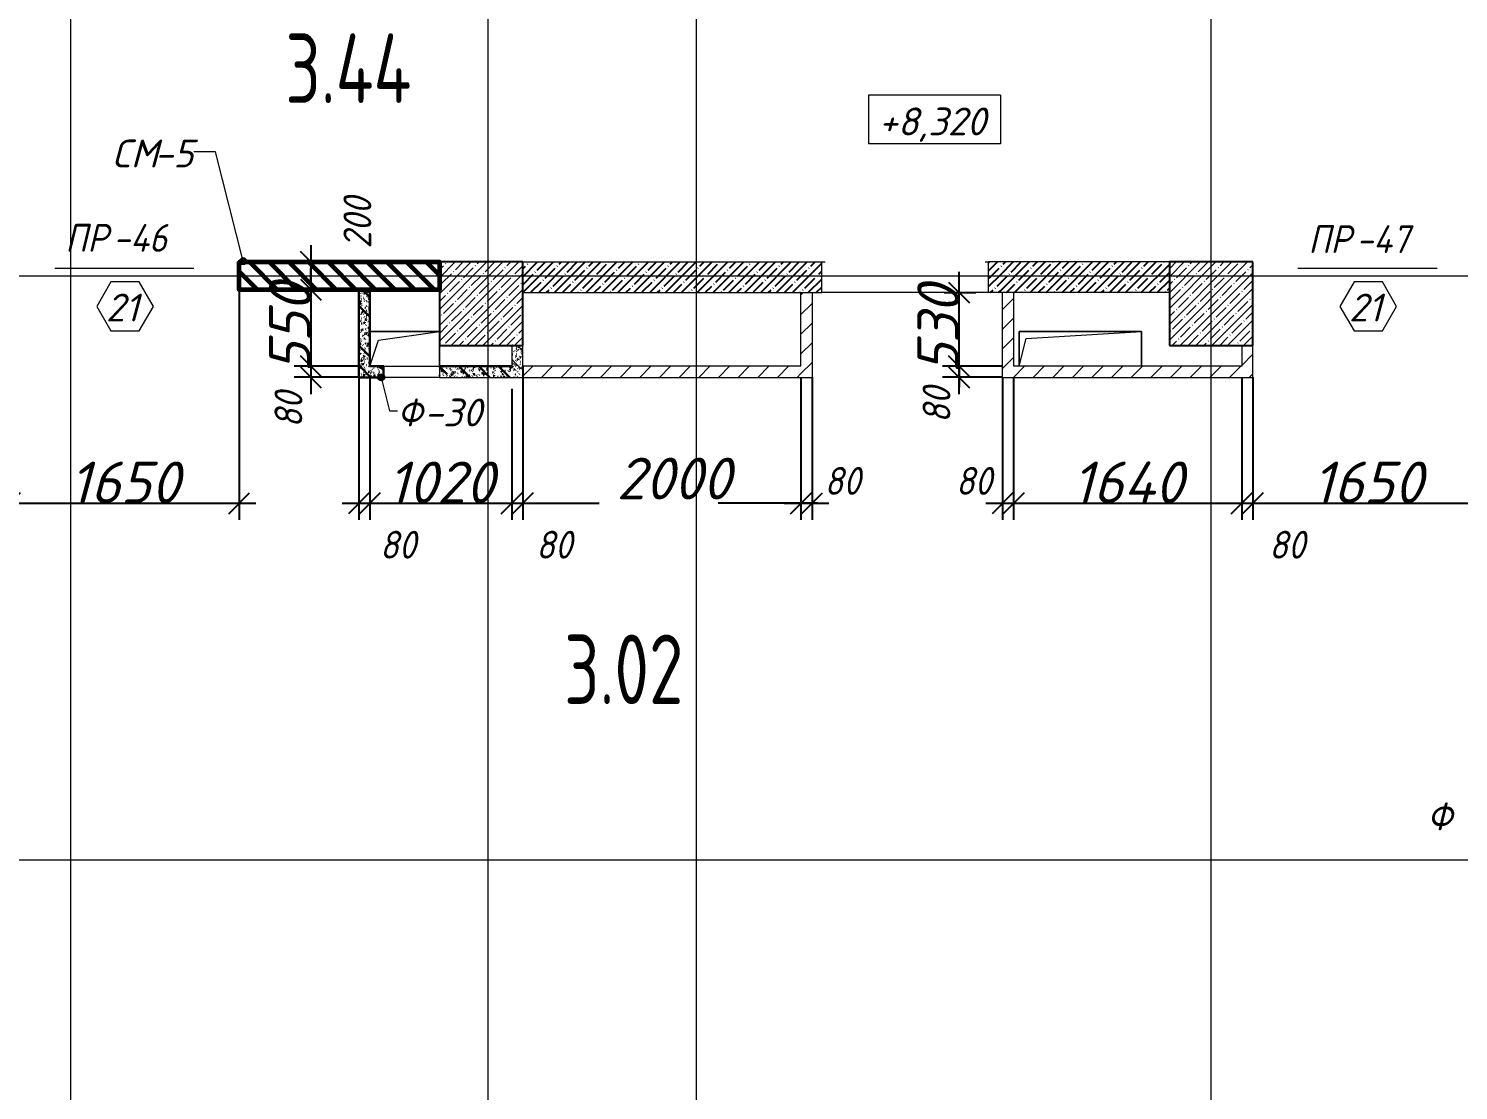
# Model space of a CAD drawing. Header units: millimetres. Extents: x 12986 to 523328, y -9759 to 30092.
# Drawn here: x 409136 to 419420, y -1928 to 5710 of the extents above; entities that cross this region are included whole.
import ezdxf

# ---------------------------------------------------------------- set-up
doc = ezdxf.new("R2010")
doc.units = ezdxf.units.MM
for name, color, linetype, lineweight in [('0) ПГП', 1, 'Continuous', 30), ('4) ПГП красный расчет', 12, 'Continuous', 30), ('5) Блок ячеистый', 160, 'Continuous', 60), ('A-ANNO-DIMS', 7, 'Continuous', 9), ('A-AREA-IDEN', 7, 'Continuous', 9), ('A-DOOR-IDEN', 7, 'Continuous', 9), ('A-FLOR', 7, 'Continuous', 9), ('A-GENM', 7, 'Continuous', 9), ('A-GENM-1', 7, 'Continuous', 25), ('A-GENM-IDEN', 7, 'Continuous', 9), ('A-WALL-FNSH-2', 7, 'Continuous', 5), ('A-WALL-FNSH-4', 250, 'Continuous', 13), ('A-WALL-PATT-3', 250, 'Continuous', 5), ('A-WALL-PATT-4', 250, 'Continuous', 5), ('G-ANNO-DIMS', 7, 'Continuous', 9), ('I-WALL', 7, 'Continuous', 5), ('S-COLS', 7, 'Continuous', 9), ('S-COLS-1', 7, 'Continuous', 5), ('S-COLS-2', 7, 'Continuous', 25), ('Оси-1', 7, 'Continuous', 20)]:
    doc.layers.add(name, color=color, linetype=linetype, lineweight=lineweight)
for name, color, linetype, lineweight, true_color in [('A-WALL-3', 7, 'Continuous', 5, 0x000000), ('A-WALL-4', 7, 'Continuous', 25, 0x000000), ('A-WALL-FNSH-3', 7, 'Continuous', 13, 0x008000)]:
    doc.layers.add(name, color=color, linetype=linetype, lineweight=lineweight, true_color=true_color)
doc.styles.add('ISOCPEUR_I_2', font='isocpeui.ttf', dxfattribs={"height": 300})
doc.styles.add('ISOCPEUR_I_3', font='isocpeui.ttf', dxfattribs={"width": 0.9, "height": 200})
doc.styles.add('ISOCPEUR_I_4', font='isocpeui.ttf', dxfattribs={"width": 0.9, "height": 300})
doc.styles.add('СПДС', font='ГОСТ тип А.ttf', dxfattribs={"width": 0.9})
doc.dimstyles.new('ISO-2_0_0_9К_СРЕДНИЙ', dxfattribs={"dimscale": 304.8, "dimtxt": 199.196235, "dimasz": 0.492126, "dimexe": 0.393701, "dimexo": 0, "dimgap": 0, "dimtad": 1, "dimdec": 0, "dimzin": 0, "dimdsep": 46, "dimtxsty": 'ISOCPEUR_I_2', "dimblk1": 'OBLIQUE', "dimblk2": 'OBLIQUE', "dimsah": 1, "dimcen": 0.09, "dimdle": 0.393701, "dimazin": 0, "dimtfac": 1, "dimtdec": 4, "dimtix": 1, "dimtmove": 2, "dimatfit": 3, "dimfxl": 1, "dimtvp": 1, "dimtolj": 1, "dimtzin": 0, "dimarcsym": 2})
doc.dimstyles.new('ISO-2_0_0_9К_СРЕДНИЙ_1', dxfattribs={"dimscale": 304.8, "dimtxt": 199.196235, "dimasz": 0.492126, "dimexe": 0.393701, "dimexo": 0, "dimgap": 0, "dimtad": 1, "dimdec": 0, "dimzin": 0, "dimdsep": 46, "dimtxsty": 'ISOCPEUR_I_3', "dimblk1": 'OBLIQUE', "dimblk2": 'OBLIQUE', "dimsah": 1, "dimcen": 0.09, "dimdle": 0.393701, "dimazin": 0, "dimtfac": 1, "dimtdec": 4, "dimtix": 1, "dimtmove": 2, "dimatfit": 3, "dimfxl": 1, "dimtvp": 1, "dimtolj": 1, "dimtzin": 0, "dimarcsym": 2})
doc.dimstyles.new('ISO-2_0_0_9К_СРЕДНИЙ_2', dxfattribs={"dimscale": 304.8, "dimtxt": 199.196235, "dimasz": 0.492126, "dimexe": 0.393701, "dimexo": 0, "dimgap": 0, "dimtad": 1, "dimdec": 0, "dimzin": 0, "dimdsep": 46, "dimtxsty": 'ISOCPEUR_I_2', "dimblk1": 'OBLIQUE', "dimblk2": 'OBLIQUE', "dimsah": 1, "dimcen": 0.09, "dimdle": 0.393701, "dimazin": 0, "dimtfac": 1, "dimtdec": 4, "dimtix": 1, "dimtmove": 0, "dimatfit": 3, "dimfxl": 1, "dimtvp": 1, "dimtolj": 1, "dimtzin": 0, "dimarcsym": 2})
pattern_1 = [(45, (395430.81, -3869.25), (-70.71068, 70.71068), [])]
pattern_2 = [(50, (395430.81, -3869.254), (72.87376, -6.37607), [7.62, -83.82]), (355, (395430.81, -3869.25), (-14.097, 76.42244), [6.096, -67.056]), (100.451, (395436.88, -3869.785), (58.77696, 70.04687), [6.476, -71.236]), (46.184, (395430.81, -3848.93), (108.4314, -16.81745), [11.43, -125.73]), (96.636, (395439.84, -3850.33), (94.961, 98.9709), [9.714, -106.854]), (351.184, (395430.81, -3848.93), (94.9623, 98.9702), [9.144, -100.584]), (21, (395440.97, -3854.014), (60.64565, -40.90654), [7.62, -83.82]), (326, (395440.97, -3854.01), (24.72083, 73.67493), [6.096, -67.056]), (71.451, (395446.02, -3857.42), (85.3669, 32.76874), [6.476, -71.236]), (37.5, (395430.809, -3869.254), (1.235525, 33.822432), [3.353, -62.89, 3.353, -64.719, -67.31]), (37.5, (395430.809, -3869.254), (1.235525, 33.822432), [-134.315, 3.353, -63.957]), (7.5, (395430.81, -3869.254), (26.728146, 40.07255), [3.353, -35.458, 3.353, -61.366, -25.654]), (7.5, (395430.81, -3869.254), (26.728146, 40.07255), [-103.53, 3.353, -22.301]), (327.5, (395408.152, -3869.254), (54.236318, -2.292117), [3.353, -22.047, 3.353, -75.895, -105.156]), (327.5, (395408.152, -3869.254), (54.236318, -2.292117), [-104.648, 3.353, -101.803]), (317.5, (395397.99, -3869.254), (59.25158, 10.17014), [3.353, -29.667, 3.353, -49.276, -74.676]), (317.5, (395397.99, -3869.254), (59.25158, 10.17014), [-85.649, 3.353, -71.323])]
pattern_3 = [(135, (395430.8, -3869.25), (-142.5612, -142.5612), []), (135, (395573.37, -3869.25), (-142.5612, -142.5612), [252.016, -50.403, 3.353, -47.05])]
pattern_4 = [(45, (395430.81, -3869.25), (-57.02463, 57.02463), []), (45, (395487.83, -3869.25), (-57.02463, 57.02463), [100.806, -20.161, 3.353, -16.808])]

# ---------------------------------------------------------------- blocks, each defined once
blk = doc.blocks.new('AR_Отверстие прямоугольное _в плите_ - AR_Отверстие прямоугольное _в плите_-V41-АР1_1_Кладочный план 3 этажа')
at = {"layer": 'A-GENM'}
for p, q in [((250, 125), (-250, 125)), ((-187, 63), (250, 125)), ((-250, -125), (-187, 63)), ((250, -125), (250, 25))]:
    blk.add_line(p, q, dxfattribs=at)
blk = doc.blocks.new('AR_Отверстие прямоугольное _в плите_ - AR_Отверстие прямоугольное _в плите_-24548550-АР1_1_Кладочный план 3 этажа')
at = {"layer": 'A-GENM'}
for p, q in [((440, 125), (-440, 125)), ((-440, 125), (-440, -125)), ((-390, 75), (440, 125)), ((440, -125), (440, 125)), ((-440, -125), (-390, 75))]:
    blk.add_line(p, q, dxfattribs=at)
blk = doc.blocks.new('Колонна_Несущая_Прямоугольное сечение - 600х600-V62-АР1_1_Кладочный план 3 этажа')
at = {"layer": 'S-COLS-1'}
h = blk.add_hatch(dxfattribs=at)
h.set_pattern_fill('FP_46', color=256, style=0, pattern_type=2)
h.set_pattern_definition([(45, (-22210, -7600), (-57.02463, 57.02463), []), (45, (-22152.975, -7600), (-57.02463, 57.02463), [100.806, -20.161, 3.353, -16.808])])
h.paths.add_polyline_path([(-300, -300), (300, -300), (300, 300), (-300, 300)], flags=0)
at = {"layer": 'S-COLS-2'}
for p, q in [((300, 300), (-300, 300)), ((-300, 300), (-300, -300)), ((300, -300), (300, 300)), ((-300, -300), (300, -300))]:
    blk.add_line(p, q, dxfattribs=at)
blk = doc.blocks.new('Колонна_Несущая_Прямоугольное сечение - 600х600-V70-АР1_1_Кладочный план 3 этажа')
at = {"layer": 'S-COLS-1'}
h = blk.add_hatch(dxfattribs=at)
h.set_pattern_fill('FP_54', color=256, style=0, pattern_type=2)
h.set_pattern_definition([(45, (-16960, -7600), (-57.02463, 57.02463), []), (45, (-16902.975, -7600), (-57.02463, 57.02463), [100.806, -20.161, 3.353, -16.808])])
h.paths.add_polyline_path([(-300, -300), (300, -300), (300, 300), (-300, 300)], flags=0)
at = {"layer": 'S-COLS-2'}
for p, q in [((300, 300), (-300, 300)), ((-300, 300), (-300, -300)), ((300, -300), (300, 300)), ((-300, -300), (300, -300))]:
    blk.add_line(p, q, dxfattribs=at)
blk = doc.blocks.new('Фахверк_СКБ_Уголок_Тип 2 - СМ-5_200х2480h-30007438-АР1_1_Кладочный план 3 этажа')
at = {"layer": 'A-GENM-1'}
for p, q in [((125, 156), (125, 81)), ((200, 156), (125, 156)), ((131, 81), (131, 150)), ((131, 150), (200, 150)), ((200, 150), (200, 156)), ((125, 81), (131, 81)), ((131, 19), (125, 19)), ((125, 19), (125, -56)), ((131, -50), (131, 19)), ((125, -56), (200, -56)), ((200, -50), (131, -50)), ((200, -56), (200, -50))]:
    blk.add_line(p, q, dxfattribs=at)
blk = doc.blocks.new('Стойка_Влож_Полоса боковая - Полоса-27101091-АР1_1_Кладочный план 3 этажа')
at = {"layer": 'A-GENM'}
for p, q in [((-5, 85), (0, 85)), ((-5, -85), (-5, 85)), ((0, 31), (0, -31)), ((0, -85), (-5, -85))]:
    blk.add_line(p, q, dxfattribs=at)
blk = doc.blocks.new('Фахверк_СКБ_Швеллер - Ф-30_80х3950 h _3 эт__-31789027-АР1_1_Кладочный план 3 этажа')
at = {"layer": 'A-GENM-1'}
for p, q in [((165, 40), (125, 40)), ((125, 40), (125, -40)), ((129.5, 32.6), (165, 32.6)), ((129.5, -32.6), (129.5, 32.6)), ((165, 32.6), (165, 40)), ((125, -40), (165, -40)), ((165, -32.6), (129.5, -32.6)), ((165, -40), (165, -32.6))]:
    blk.add_line(p, q, dxfattribs=at)
blk = doc.blocks.new('Высотные отметки - 9_5х3_5_h_-17668430-АР1_1_Кладочный план 3 этажа')
at = {"layer": 'G-ANNO-DIMS'}
for p, q in [((-4.75, 3.5), (-4.75, 0)), ((4.75, 3.5), (-4.75, 3.5)), ((4.75, 3.5), (4.75, 0)), ((4.75, 0), (-4.75, 0))]:
    blk.add_line(p, q, dxfattribs=at)
blk = doc.blocks.new('AAR_СКБ_Марка_Двери_Перемычка и проем - Марка перемычки и проема-25306769-АР1_1_Кладочный план 3 этажа')
at = {"layer": 'A-DOOR-IDEN'}
for p, q in [((-5, 0), (5, 0)), ((-0.97, -0.98), (-1.99, -2.75)), ((1.07, -0.98), (-0.97, -0.98)), ((2.09, -2.75), (1.07, -0.98)), ((-1.99, -2.75), (-0.97, -4.51)), ((1.07, -4.51), (2.09, -2.75)), ((-0.97, -4.51), (1.07, -4.51))]:
    blk.add_line(p, q, dxfattribs=at)
blk = doc.blocks.new('_Oblique')
at = {"color": 0, "linetype": 'ByBlock', "lineweight": -2}
blk.add_line((-0.5, -0.5), (0.5, 0.5), dxfattribs=at)
blk = doc.blocks.new('*D3517')
at = {"layer": 'A-ANNO-DIMS', "color": 0, "lineweight": -2, "transparency": 16777216}
for p, q in [((411511, 3198), (411511, 2175)), ((411591, 3198), (411591, 2175)), ((411391, 2295), (411711, 2295))]:
    blk.add_line(p, q, dxfattribs=at)
at = {"layer": 'Defpoints', "color": 0, "transparency": 16777216}
for p in [(411511, 3198), (411591, 3198), (411591, 2295)]:
    blk.add_point(p, dxfattribs=at)
at = {"layer": 'A-ANNO-DIMS', "color": 0, "lineweight": -2, "transparency": 16777216, "xscale": 150, "yscale": 150, "zscale": 150, "rotation": 180}
blk.add_blockref('_Oblique', (411511, 2295), dxfattribs=at)
at = {"layer": 'A-ANNO-DIMS', "color": 0, "lineweight": -2, "transparency": 16777216, "xscale": 150, "yscale": 150, "zscale": 150}
blk.add_blockref('_Oblique', (411591, 2295), dxfattribs=at)
at = {"layer": 'A-ANNO-DIMS', "color": 0, "transparency": 16777216, "insert": (411663, 2097), "char_height": 200, "width": 303.39, "attachment_point": 1, "line_spacing_factor": 1.149209, "style": 'ISOCPEUR_I_3'}
blk.add_mtext('\\A1;80', dxfattribs=at)
blk = doc.blocks.new('*D3518')
at = {"layer": 'A-ANNO-DIMS', "color": 0, "lineweight": -2, "transparency": 16777216}
for p, q in [((411591, 3198), (411591, 2175)), ((412611, 3118), (412611, 2175)), ((411471, 2295), (412731, 2295))]:
    blk.add_line(p, q, dxfattribs=at)
at = {"layer": 'Defpoints', "color": 0, "transparency": 16777216}
for p in [(411591, 3198), (412611, 3118), (412611, 2295)]:
    blk.add_point(p, dxfattribs=at)
at = {"layer": 'A-ANNO-DIMS', "color": 0, "lineweight": -2, "transparency": 16777216, "xscale": 150, "yscale": 150, "zscale": 150, "rotation": 180}
blk.add_blockref('_Oblique', (411591, 2295), dxfattribs=at)
at = {"layer": 'A-ANNO-DIMS', "color": 0, "lineweight": -2, "transparency": 16777216, "xscale": 150, "yscale": 150, "zscale": 150}
blk.add_blockref('_Oblique', (412611, 2295), dxfattribs=at)
at = {"layer": 'A-ANNO-DIMS', "color": 0, "transparency": 16777216, "insert": (412101, 2445), "char_height": 300, "width": 560.81, "attachment_point": 5, "style": 'ISOCPEUR_I_2'}
blk.add_mtext('\\A1;1020', dxfattribs=at)
blk = doc.blocks.new('*D3519')
at = {"layer": 'A-ANNO-DIMS', "color": 0, "lineweight": -2, "transparency": 16777216}
for p, q in [((412691, 3198), (412691, 2175)), ((412611, 3118), (412611, 2175)), ((412491, 2295), (412811, 2295))]:
    blk.add_line(p, q, dxfattribs=at)
at = {"layer": 'Defpoints', "color": 0, "transparency": 16777216}
for p in [(412691, 3198), (412611, 3118), (412691, 2295)]:
    blk.add_point(p, dxfattribs=at)
at = {"layer": 'A-ANNO-DIMS', "color": 0, "lineweight": -2, "transparency": 16777216, "xscale": 150, "yscale": 150, "zscale": 150, "rotation": 180}
blk.add_blockref('_Oblique', (412611, 2295), dxfattribs=at)
at = {"layer": 'A-ANNO-DIMS', "color": 0, "lineweight": -2, "transparency": 16777216, "xscale": 150, "yscale": 150, "zscale": 150}
blk.add_blockref('_Oblique', (412691, 2295), dxfattribs=at)
at = {"layer": 'A-ANNO-DIMS', "color": 0, "transparency": 16777216, "insert": (412786, 2097), "char_height": 200, "width": 303.39, "attachment_point": 1, "line_spacing_factor": 1.149209, "style": 'ISOCPEUR_I_3'}
blk.add_mtext('\\A1;80', dxfattribs=at)
blk = doc.blocks.new('*D3520')
at = {"layer": 'A-ANNO-DIMS', "color": 0, "lineweight": -2, "transparency": 16777216}
for p, q in [((412691, 3198), (412691, 2175)), ((414691, 3200), (414691, 2175)), ((412571, 2295), (413241, 2295)), ((414811, 2295), (414096, 2295))]:
    blk.add_line(p, q, dxfattribs=at)
at = {"layer": 'Defpoints', "color": 0, "transparency": 16777216}
for p in [(412691, 3198), (414691, 3200), (414691, 2295)]:
    blk.add_point(p, dxfattribs=at)
at = {"layer": 'A-ANNO-DIMS', "color": 0, "lineweight": -2, "transparency": 16777216, "xscale": 150, "yscale": 150, "zscale": 150, "rotation": 180}
blk.add_blockref('_Oblique', (412691, 2295), dxfattribs=at)
at = {"layer": 'A-ANNO-DIMS', "color": 0, "lineweight": -2, "transparency": 16777216, "xscale": 150, "yscale": 150, "zscale": 150}
blk.add_blockref('_Oblique', (414691, 2295), dxfattribs=at)
at = {"layer": 'A-ANNO-DIMS', "color": 0, "transparency": 16777216, "insert": (413365, 2623), "char_height": 300, "width": 606.78, "attachment_point": 1, "line_spacing_factor": 1.149209, "style": 'ISOCPEUR_I_2'}
blk.add_mtext('\\A1;2000', dxfattribs=at)
blk = doc.blocks.new('*D3521')
at = {"layer": 'A-ANNO-DIMS', "color": 0, "lineweight": -2, "transparency": 16777216}
for p, q in [((414691, 3200), (414691, 2175)), ((414771, 3201), (414771, 2175)), ((414571, 2295), (414891, 2295))]:
    blk.add_line(p, q, dxfattribs=at)
at = {"layer": 'Defpoints', "color": 0, "transparency": 16777216}
for p in [(414691, 3200), (414771, 3201), (414771, 2295)]:
    blk.add_point(p, dxfattribs=at)
at = {"layer": 'A-ANNO-DIMS', "color": 0, "lineweight": -2, "transparency": 16777216, "xscale": 150, "yscale": 150, "zscale": 150, "rotation": 180}
blk.add_blockref('_Oblique', (414691, 2295), dxfattribs=at)
at = {"layer": 'A-ANNO-DIMS', "color": 0, "lineweight": -2, "transparency": 16777216, "xscale": 150, "yscale": 150, "zscale": 150}
blk.add_blockref('_Oblique', (414771, 2295), dxfattribs=at)
at = {"layer": 'A-ANNO-DIMS', "color": 0, "transparency": 16777216, "insert": (414860, 2556), "char_height": 200, "width": 303.39, "attachment_point": 1, "line_spacing_factor": 1.149209, "style": 'ISOCPEUR_I_3'}
blk.add_mtext('\\A1;80', dxfattribs=at)
blk = doc.blocks.new('*D3522')
at = {"layer": 'A-ANNO-DIMS', "color": 0, "lineweight": -2, "transparency": 16777216}
for p, q in [((411166, 4151), (411166, 3711)), ((411272, 4031), (411046, 4031)), ((411272, 3831), (411046, 3831))]:
    blk.add_line(p, q, dxfattribs=at)
at = {"layer": 'Defpoints', "color": 0, "transparency": 16777216}
for p in [(411272, 4031), (411166, 3831), (411272, 3831)]:
    blk.add_point(p, dxfattribs=at)
at = {"layer": 'A-ANNO-DIMS', "color": 0, "lineweight": -2, "transparency": 16777216, "xscale": 150, "yscale": 150, "zscale": 150}
for p, rotation in [((411166, 4031), 90), ((411166, 3831), 270)]:
    blk.add_blockref('_Oblique', p, dxfattribs=dict(at, rotation=rotation))
at = {"layer": 'A-ANNO-DIMS', "color": 0, "transparency": 16777216, "insert": (411401, 4127), "char_height": 200, "width": 455.09, "attachment_point": 1, "rotation": 90, "line_spacing_factor": 1.149209, "style": 'ISOCPEUR_I_3'}
blk.add_mtext('\\A1;200', dxfattribs=at)
blk = doc.blocks.new('*D3523')
at = {"layer": 'A-ANNO-DIMS', "color": 0, "lineweight": -2, "transparency": 16777216}
for p, q in [((411166, 3831), (411166, 3981)), ((411272, 3831), (411046, 3831)), ((411166, 3831), (411166, 3281)), ((411508, 3281), (411046, 3281)), ((411166, 3281), (411166, 3131))]:
    blk.add_line(p, q, dxfattribs=at)
at = {"layer": 'Defpoints', "color": 0, "transparency": 16777216}
for p in [(411272, 3831), (411166, 3281), (411508, 3281)]:
    blk.add_point(p, dxfattribs=at)
at = {"layer": 'A-ANNO-DIMS', "color": 0, "lineweight": -2, "transparency": 16777216, "xscale": 150, "yscale": 150, "zscale": 150}
for p, rotation in [((411166, 3831), 270), ((411166, 3281), 90)]:
    blk.add_blockref('_Oblique', p, dxfattribs=dict(at, rotation=rotation))
at = {"layer": 'A-ANNO-DIMS', "color": 0, "transparency": 16777216, "insert": (411016, 3556), "char_height": 300, "width": 455.09, "attachment_point": 5, "rotation": 90, "style": 'ISOCPEUR_I_2'}
blk.add_mtext('\\A1;550', dxfattribs=at)
blk = doc.blocks.new('*D3524')
at = {"layer": 'A-ANNO-DIMS', "color": 0, "lineweight": -2, "transparency": 16777216}
for p, q in [((411166, 3401), (411166, 3081)), ((411508, 3281), (411046, 3281)), ((411508, 3201), (411046, 3201))]:
    blk.add_line(p, q, dxfattribs=at)
at = {"layer": 'Defpoints', "color": 0, "transparency": 16777216}
for p in [(411166, 3201), (411508, 3281), (411508, 3201)]:
    blk.add_point(p, dxfattribs=at)
at = {"layer": 'A-ANNO-DIMS', "color": 0, "lineweight": -2, "transparency": 16777216, "xscale": 150, "yscale": 150, "zscale": 150}
for p, rotation in [((411166, 3281), 90), ((411166, 3201), 270)]:
    blk.add_blockref('_Oblique', p, dxfattribs=dict(at, rotation=rotation))
at = {"layer": 'A-ANNO-DIMS', "color": 0, "transparency": 16777216, "insert": (410905, 2838), "char_height": 200, "width": 303.39, "attachment_point": 1, "rotation": 90, "line_spacing_factor": 1.149209, "style": 'ISOCPEUR_I_3'}
blk.add_mtext('\\A1;80', dxfattribs=at)
blk = doc.blocks.new('*D3553')
at = {"layer": 'A-ANNO-DIMS', "color": 0, "lineweight": -2, "transparency": 16777216}
for p, q in [((416141, 3201), (416141, 2175)), ((416221, 3198), (416221, 2175)), ((416021, 2295), (416341, 2295))]:
    blk.add_line(p, q, dxfattribs=at)
at = {"layer": 'Defpoints', "color": 0, "transparency": 16777216}
for p in [(416141, 3201), (416221, 3198), (416221, 2295)]:
    blk.add_point(p, dxfattribs=at)
at = {"layer": 'A-ANNO-DIMS', "color": 0, "lineweight": -2, "transparency": 16777216, "xscale": 150, "yscale": 150, "zscale": 150, "rotation": 180}
blk.add_blockref('_Oblique', (416141, 2295), dxfattribs=at)
at = {"layer": 'A-ANNO-DIMS', "color": 0, "lineweight": -2, "transparency": 16777216, "xscale": 150, "yscale": 150, "zscale": 150}
blk.add_blockref('_Oblique', (416221, 2295), dxfattribs=at)
at = {"layer": 'A-ANNO-DIMS', "color": 0, "transparency": 16777216, "insert": (415805, 2556), "char_height": 200, "width": 303.39, "attachment_point": 1, "line_spacing_factor": 1.149209, "style": 'ISOCPEUR_I_3'}
blk.add_mtext('\\A1;80', dxfattribs=at)
blk = doc.blocks.new('*D3554')
at = {"layer": 'A-ANNO-DIMS', "color": 0, "lineweight": -2, "transparency": 16777216}
for p, q in [((416221, 3198), (416221, 2175)), ((417861, 3200), (417861, 2175)), ((416101, 2295), (417981, 2295))]:
    blk.add_line(p, q, dxfattribs=at)
at = {"layer": 'Defpoints', "color": 0, "transparency": 16777216}
for p in [(416221, 3198), (417861, 3200), (417861, 2295)]:
    blk.add_point(p, dxfattribs=at)
at = {"layer": 'A-ANNO-DIMS', "color": 0, "lineweight": -2, "transparency": 16777216, "xscale": 150, "yscale": 150, "zscale": 150, "rotation": 180}
blk.add_blockref('_Oblique', (416221, 2295), dxfattribs=at)
at = {"layer": 'A-ANNO-DIMS', "color": 0, "lineweight": -2, "transparency": 16777216, "xscale": 150, "yscale": 150, "zscale": 150}
blk.add_blockref('_Oblique', (417861, 2295), dxfattribs=at)
at = {"layer": 'A-ANNO-DIMS', "color": 0, "transparency": 16777216, "insert": (417041, 2445), "char_height": 300, "width": 579.2, "attachment_point": 5, "style": 'ISOCPEUR_I_2'}
blk.add_mtext('\\A1;1640', dxfattribs=at)
blk = doc.blocks.new('*D3555')
at = {"layer": 'A-ANNO-DIMS', "color": 0, "lineweight": -2, "transparency": 16777216}
for p, q in [((417861, 3200), (417861, 2175)), ((417941, 3201), (417941, 2175)), ((417741, 2295), (418061, 2295))]:
    blk.add_line(p, q, dxfattribs=at)
at = {"layer": 'Defpoints', "color": 0, "transparency": 16777216}
for p in [(417861, 3200), (417941, 3201), (417941, 2295)]:
    blk.add_point(p, dxfattribs=at)
at = {"layer": 'A-ANNO-DIMS', "color": 0, "lineweight": -2, "transparency": 16777216, "xscale": 150, "yscale": 150, "zscale": 150, "rotation": 180}
blk.add_blockref('_Oblique', (417861, 2295), dxfattribs=at)
at = {"layer": 'A-ANNO-DIMS', "color": 0, "lineweight": -2, "transparency": 16777216, "xscale": 150, "yscale": 150, "zscale": 150}
blk.add_blockref('_Oblique', (417941, 2295), dxfattribs=at)
at = {"layer": 'A-ANNO-DIMS', "color": 0, "transparency": 16777216, "insert": (418058, 2097), "char_height": 200, "width": 303.39, "attachment_point": 1, "line_spacing_factor": 1.149209, "style": 'ISOCPEUR_I_3'}
blk.add_mtext('\\A1;80', dxfattribs=at)
blk = doc.blocks.new('*D3556')
at = {"layer": 'A-ANNO-DIMS', "color": 0, "lineweight": -2, "transparency": 16777216}
for p, q in [((419591, 3831), (419591, 2175)), ((417941, 3201), (417941, 2175)), ((417821, 2295), (419711, 2295))]:
    blk.add_line(p, q, dxfattribs=at)
at = {"layer": 'Defpoints', "color": 0, "transparency": 16777216}
for p in [(419591, 3831), (417941, 3201), (419591, 2295)]:
    blk.add_point(p, dxfattribs=at)
at = {"layer": 'A-ANNO-DIMS', "color": 0, "lineweight": -2, "transparency": 16777216, "xscale": 150, "yscale": 150, "zscale": 150, "rotation": 180}
blk.add_blockref('_Oblique', (417941, 2295), dxfattribs=at)
at = {"layer": 'A-ANNO-DIMS', "color": 0, "lineweight": -2, "transparency": 16777216, "xscale": 150, "yscale": 150, "zscale": 150}
blk.add_blockref('_Oblique', (419591, 2295), dxfattribs=at)
at = {"layer": 'A-ANNO-DIMS', "color": 0, "transparency": 16777216, "insert": (418766, 2445), "char_height": 300, "width": 560.81, "attachment_point": 5, "style": 'ISOCPEUR_I_2'}
blk.add_mtext('\\A1;1650', dxfattribs=at)
blk = doc.blocks.new('*D3666')
at = {"layer": 'A-ANNO-DIMS', "color": 0, "lineweight": -2, "transparency": 16777216}
for p, q in [((415828, 3081), (415828, 3401)), ((416138, 3281), (415708, 3281)), ((416141, 3201), (415708, 3201))]:
    blk.add_line(p, q, dxfattribs=at)
at = {"layer": 'Defpoints', "color": 0, "transparency": 16777216}
for p in [(415828, 3281), (416138, 3281), (416141, 3201)]:
    blk.add_point(p, dxfattribs=at)
at = {"layer": 'A-ANNO-DIMS', "color": 0, "lineweight": -2, "transparency": 16777216, "xscale": 150, "yscale": 150, "zscale": 150}
for p, rotation in [((415828, 3281), 90), ((415828, 3201), 270)]:
    blk.add_blockref('_Oblique', p, dxfattribs=dict(at, rotation=rotation))
at = {"layer": 'A-ANNO-DIMS', "color": 0, "transparency": 16777216, "insert": (415566, 2872), "char_height": 200, "width": 303.39, "attachment_point": 1, "rotation": 90, "line_spacing_factor": 1.149209, "style": 'ISOCPEUR_I_3'}
blk.add_mtext('\\A1;80', dxfattribs=at)
blk = doc.blocks.new('*D3667')
at = {"layer": 'A-ANNO-DIMS', "color": 0, "lineweight": -2, "transparency": 16777216}
for p, q in [((415828, 3811), (415828, 3961)), ((415721, 3811), (415948, 3811)), ((415828, 3281), (415828, 3811)), ((416138, 3281), (415708, 3281)), ((415828, 3281), (415828, 3131))]:
    blk.add_line(p, q, dxfattribs=at)
at = {"layer": 'Defpoints', "color": 0, "transparency": 16777216}
for p in [(415721, 3811), (415828, 3811), (416138, 3281)]:
    blk.add_point(p, dxfattribs=at)
at = {"layer": 'A-ANNO-DIMS', "color": 0, "lineweight": -2, "transparency": 16777216, "xscale": 150, "yscale": 150, "zscale": 150}
for p, rotation in [((415828, 3811), 270), ((415828, 3281), 90)]:
    blk.add_blockref('_Oblique', p, dxfattribs=dict(at, rotation=rotation))
at = {"layer": 'A-ANNO-DIMS', "color": 0, "transparency": 16777216, "insert": (415678, 3546), "char_height": 300, "width": 455.09, "attachment_point": 5, "rotation": 90, "style": 'ISOCPEUR_I_2'}
blk.add_mtext('\\A1;530', dxfattribs=at)
blk = doc.blocks.new('*D3748')
at = {"layer": 'A-ANNO-DIMS', "color": 0, "lineweight": -2, "transparency": 16777216}
for p, q in [((409001, 3831), (409001, 2175)), ((410651, 3831), (410651, 2175)), ((408881, 2295), (410771, 2295))]:
    blk.add_line(p, q, dxfattribs=at)
at = {"layer": 'Defpoints', "color": 0, "transparency": 16777216}
for p in [(409001, 3831), (410651, 3831), (410651, 2295)]:
    blk.add_point(p, dxfattribs=at)
at = {"layer": 'A-ANNO-DIMS', "color": 0, "lineweight": -2, "transparency": 16777216, "xscale": 150, "yscale": 150, "zscale": 150, "rotation": 180}
blk.add_blockref('_Oblique', (409001, 2295), dxfattribs=at)
at = {"layer": 'A-ANNO-DIMS', "color": 0, "lineweight": -2, "transparency": 16777216, "xscale": 150, "yscale": 150, "zscale": 150}
blk.add_blockref('_Oblique', (410651, 2295), dxfattribs=at)
at = {"layer": 'A-ANNO-DIMS', "color": 0, "transparency": 16777216, "insert": (409826, 2445), "char_height": 300, "width": 560.81, "attachment_point": 5, "style": 'ISOCPEUR_I_2'}
blk.add_mtext('\\A1;1650', dxfattribs=at)

msp = doc.modelspace()

# ---------------------------------------------------------------- hatches: boundary and pattern name
h = msp.add_hatch()
h.set_pattern_fill('FP_4', color=256, style=0, pattern_type=2)
h.set_pattern_definition(pattern_4)
h.paths.add_polyline_path([(417340.80853, 3810.74642), (417340.80853, 4030.74642), (416125.80853, 4030.74642), (416125.80853, 3810.74642)], flags=0)
h.paths.add_polyline_path([(413323.43024, 3810.74642), (414730.80851, 3810.74642), (414730.80851, 4030.74642), (412690.80851, 4030.74642), (412690.80851, 3810.74642)], flags=0)
h = msp.add_hatch()
h.set_pattern_fill('FP_4', color=256, style=0, pattern_type=2)
h.set_pattern_definition(pattern_4)
h.paths.add_polyline_path([(416040.80853, 3810.74642), (416125.80853, 3810.74642), (416125.80853, 4030.74642), (416040.80853, 4030.74642)], flags=0)
h.paths.add_polyline_path([(414840.80853, 3810.74642), (414840.80853, 4030.74642), (414730.80851, 4030.74642), (414730.80851, 3810.74642)], flags=0)
at = {"layer": '0) ПГП'}
h = msp.add_hatch(dxfattribs=at)
h.set_pattern_fill('FP_6', color=256, style=0, pattern_type=2)
h.set_pattern_definition(pattern_2)
h.paths.add_polyline_path([(411510.80851, 3280.74642), (411590.80851, 3280.74642), (411590.80851, 3830.74642), (411510.80851, 3830.74642)], flags=0)
h = msp.add_hatch(dxfattribs=at)
h.set_pattern_fill('FP_7', color=256, style=0, pattern_type=2)
h.set_pattern_definition(pattern_3)
h.paths.add_polyline_path([(411510.80851, 3280.74642), (411590.80851, 3280.74642), (411590.80851, 3830.74642), (411510.80851, 3830.74642)], flags=0)
h = msp.add_hatch(dxfattribs=at)
h.set_pattern_fill('FP_6', color=256, style=0, pattern_type=2)
h.set_pattern_definition(pattern_2)
h.paths.add_polyline_path([(412690.80851, 3200.74642), (412690.80851, 3430.74642), (412610.80851, 3430.74642), (412610.80851, 3200.74642)], flags=0)
h = msp.add_hatch(dxfattribs=at)
h.set_pattern_fill('FP_6', color=256, style=0, pattern_type=2)
h.set_pattern_definition(pattern_2)
h.paths.add_polyline_path([(412610.80851, 3200.74642), (412610.80851, 3280.74642), (412091.95419, 3280.74642), (412091.95419, 3200.74642)], flags=0)
h.paths.add_polyline_path([(411651.95419, 3200.74642), (411651.95419, 3208.14642), (411687.45419, 3208.14642), (411687.45419, 3273.34642), (411651.95419, 3273.34642), (411651.95419, 3280.74642), (411510.80851, 3280.74642), (411510.80851, 3200.74642)], flags=0)
h = msp.add_hatch(dxfattribs=at)
h.set_pattern_fill('FP_7', color=256, style=0, pattern_type=2)
h.set_pattern_definition(pattern_3)
h.paths.add_polyline_path([(412610.80851, 3200.74642), (412610.80851, 3280.74642), (412091.95419, 3280.74642), (412091.95419, 3200.74642)], flags=0)
h.paths.add_polyline_path([(411651.95419, 3200.74642), (411651.95419, 3208.14642), (411687.45419, 3208.14642), (411687.45419, 3273.34642), (411651.95419, 3273.34642), (411651.95419, 3280.74642), (411510.80851, 3280.74642), (411510.80851, 3200.74642)], flags=0)
at = {"layer": '5) Блок ячеистый'}
h = msp.add_hatch(dxfattribs=at)
h.set_pattern_fill('FP_1', color=256, style=0, pattern_type=2)
h.set_pattern_definition([(135, (395430.81, -3869.25), (-70.7107, -70.7107), [])])
h.paths.add_polyline_path([(410650.80852, 3830.74642), (412090.80851, 3830.74642), (412090.80851, 4030.74642), (410650.80852, 4030.74642), (410650.80852, 3899.74642)], flags=0)
h.paths.add_polyline_path([(409000.80852, 3830.74642), (409000.80852, 4030.74642), (408190.80852, 4030.74642), (408190.80852, 3830.74642), (408931.80852, 3830.74642)], flags=0)
at = {"layer": 'A-GENM-IDEN'}
h = msp.add_hatch(color=256, dxfattribs=at)
edge = h.paths.add_edge_path(flags=0)
edge.add_arc((410679.80852, 4036.74642), 25, 0, 360)
h = msp.add_hatch(color=256, dxfattribs=at)
edge = h.paths.add_edge_path(flags=0)
edge.add_arc((411671.95419, 3200.74642), 25, 0, 360)
at = {"layer": 'A-WALL-PATT-3'}
h = msp.add_hatch(dxfattribs=at)
h.set_pattern_fill('FP_5', color=256, style=0, pattern_type=2)
h.set_pattern_definition(pattern_1)
h.paths.add_polyline_path([(414770.80851, 3200.74642), (414770.80851, 3810.74642), (414690.80851, 3810.74642), (414690.80851, 3200.74642)], flags=0)
h = msp.add_hatch(dxfattribs=at)
h.set_pattern_fill('FP_5', color=256, style=0, pattern_type=2)
h.set_pattern_definition(pattern_1)
h.paths.add_polyline_path([(416140.80855, 3280.74642), (416220.80855, 3280.74642), (416220.80855, 3810.74642), (416140.80855, 3810.74642)], flags=0)
h = msp.add_hatch(dxfattribs=at)
h.set_pattern_fill('FP_5', color=256, style=0, pattern_type=2)
h.set_pattern_definition(pattern_1)
h.paths.add_polyline_path([(417940.80853, 3200.74642), (417940.80853, 3430.74642), (417860.80853, 3430.74642), (417860.80853, 3200.74642)], flags=0)
h = msp.add_hatch(dxfattribs=at)
h.set_pattern_fill('FP_5', color=256, style=0, pattern_type=2)
h.set_pattern_definition(pattern_1)
h.paths.add_polyline_path([(412690.80851, 3200.74642), (414690.80851, 3200.74642), (414690.80851, 3280.74642), (412690.80851, 3280.74642)], flags=0)
h = msp.add_hatch(dxfattribs=at)
h.set_pattern_fill('FP_5', color=256, style=0, pattern_type=2)
h.set_pattern_definition(pattern_1)
h.paths.add_polyline_path([(416140.80855, 3200.74642), (417860.80853, 3200.74642), (417860.80853, 3280.74642), (416140.80855, 3280.74642)], flags=0)
at = {"layer": 'A-WALL-PATT-4'}
h = msp.add_hatch(dxfattribs=at)
h.set_pattern_fill('FP_7', color=256, style=0, pattern_type=2)
h.set_pattern_definition(pattern_3)
h.paths.add_polyline_path([(412690.80851, 3200.74642), (412690.80851, 3430.74642), (412610.80851, 3430.74642), (412610.80851, 3200.74642)], flags=0)

# ---------------------------------------------------------------- linework, layer by layer
at = {"layer": '0) ПГП'}
for q in [(411510.80851, 3830.74642), (411651.95419, 3200.74642)]:
    msp.add_line((411510.80851, 3200.74642), q, dxfattribs=at)
at = {"layer": '4) ПГП красный расчет'}
for p, q in [((411590.80851, 3830.74642), (411590.80851, 3280.74642)), ((411651.95419, 3280.74642), (411590.80851, 3280.74642)), ((412610.80851, 3280.74642), (412091.95419, 3280.74642))]:
    msp.add_line(p, q, dxfattribs=at)
at = {"layer": '5) Блок ячеистый'}
msp.add_lwpolyline([(410650.80852, 4030.74642), (412090.80851, 4030.74642), (412090.80851, 3830.74642), (410650.80852, 3830.74642)], close=True, dxfattribs=at)
at = {"layer": 'A-FLOR'}
for p, q in [((411590.80851, 3530.74647), (412090.8085, 3530.74647)), ((416260.80851, 3530.74642), (417140.80851, 3530.74642)), ((416260.80851, 3280.74642), (416260.80851, 3530.74642)), ((417140.80851, 3530.74642), (417140.80851, 3280.74642)), ((412090.8085, 3430.74642), (412090.8085, 3280.74647))]:
    msp.add_line(p, q, dxfattribs=at)
at = {"layer": 'A-GENM-IDEN'}
for p, q in [((410480.7911, 4823.66554), (410325.80852, 4823.66554)), ((410679.80852, 4036.74642), (410480.7911, 4823.66554)), ((411671.95419, 3200.74642), (411731.11867, 2960.41218)), ((411731.11867, 2960.41218), (411790.28316, 2960.41218))]:
    msp.add_line(p, q, dxfattribs=at)
for centre in [(410679.80852, 4036.74642), (411671.95419, 3200.74642)]:
    msp.add_circle(centre, 25, dxfattribs=at)
at = {"layer": 'A-WALL-3'}
for p, q in [((412690.80851, 4030.74642), (414840.80853, 4030.74642)), ((414840.80853, 3810.74642), (414840.80853, 4030.74642)), ((416040.80853, 3810.74642), (416040.80853, 4030.74642)), ((417340.80853, 4030.74642), (416040.80853, 4030.74642)), ((412690.80851, 3810.74642), (414840.80853, 3810.74642)), ((417340.80853, 3810.74642), (416040.80853, 3810.74642))]:
    msp.add_line(p, q, dxfattribs=at)
at = {"layer": 'A-WALL-4'}
msp.add_line((412690.80851, 3280.74642), (412690.80851, 3200.74642), dxfattribs=at)
at = {"layer": 'A-WALL-FNSH-2'}
for p, q in [((412090.80851, 4030.74642), (410719.80852, 4030.74642)), ((410650.80852, 3899.74642), (410650.80852, 3961.74642)), ((412090.80851, 3830.74642), (410719.80852, 3830.74642))]:
    msp.add_line(p, q, dxfattribs=at)
at = {"layer": 'A-WALL-FNSH-3'}
for p, q in [((414690.80851, 3280.74642), (414690.80851, 3810.74642)), ((414770.80851, 3810.74642), (414770.80851, 3200.74642)), ((416140.80855, 3200.74642), (416140.80855, 3810.74642)), ((416220.80855, 3810.74642), (416220.80855, 3280.74642)), ((417860.80853, 3430.74642), (417860.80853, 3280.74642)), ((417940.80853, 3200.74642), (417940.80853, 3430.74642)), ((412091.95419, 3200.74642), (414770.80851, 3200.74642)), ((414690.80851, 3280.74642), (412690.80851, 3280.74642)), ((416140.80855, 3200.74642), (417940.80853, 3200.74642)), ((417860.80853, 3280.74642), (416220.80855, 3280.74642))]:
    msp.add_line(p, q, dxfattribs=at)
at = {"layer": 'A-WALL-FNSH-4'}
for p, q in [((412610.80851, 3430.74642), (412610.80851, 3280.74642)), ((412690.80851, 3280.74642), (412690.80851, 3430.74642)), ((412091.95419, 3280.74642), (412091.95419, 3200.74642))]:
    msp.add_line(p, q, dxfattribs=at)
at = {"layer": 'I-WALL'}
for p, q in [((414840.80853, 4030.74642), (414865.80853, 4030.74642)), ((416015.80853, 4030.74642), (416040.80853, 4030.74642)), ((416040.80853, 3810.74642), (414840.80853, 3810.74642)), ((411691.95419, 3280.74642), (412091.95419, 3280.74642)), ((412091.95419, 3200.74642), (411691.95419, 3200.74642))]:
    msp.add_line(p, q, dxfattribs=at)
at = {"layer": 'Оси-1'}
for p, q in [((409440.80852, -8019.25359), (409440.80852, 24767.68957)), ((412440.80852, -8019.25359), (412440.80852, 24767.68957)), ((413940.80852, -8019.25359), (413940.80852, 24767.68957)), ((417640.80852, -8019.25359), (417640.80852, 24767.68957)), ((389220.80855, 3930.74641), (521382.43658, 3930.74641)), ((389220.80855, -269.25359), (521382.43658, -269.25359))]:
    msp.add_line(p, q, dxfattribs=at)

# ---------------------------------------------------------------- block references
at = {"layer": 'A-DOOR-IDEN', "xscale": 99.99999999999993, "yscale": 99.99999999999993, "zscale": 99.99999999999993}
for p in [(409825.80852, 3985.64355), (418765.80853, 3985.64355)]:
    msp.add_blockref('AAR_СКБ_Марка_Двери_Перемычка и проем - Марка перемычки и проема-25306769-АР1_1_Кладочный план 3 этажа', p, dxfattribs=at)
at = {"layer": 'A-GENM'}
for name, p in [('Стойка_Влож_Полоса боковая - Полоса-27101091-АР1_1_Кладочный план 3 этажа', (410644.80852, 3930.74642)), ('AR_Отверстие прямоугольное _в плите_ - AR_Отверстие прямоугольное _в плите_-V41-АР1_1_Кладочный план 3 этажа', (411840.8085, 3405.74647)), ('AR_Отверстие прямоугольное _в плите_ - AR_Отверстие прямоугольное _в плите_-24548550-АР1_1_Кладочный план 3 этажа', (416700.80851, 3405.74642))]:
    msp.add_blockref(name, p, dxfattribs=at)
at = {"layer": 'A-GENM-1'}
msp.add_blockref('Фахверк_СКБ_Уголок_Тип 2 - СМ-5_200х2480h-30007438-АР1_1_Кладочный план 3 этажа', (410519.80852, 3880.74642), dxfattribs=at)
at = {"layer": 'A-GENM-1', "rotation": 180}
msp.add_blockref('Фахверк_СКБ_Швеллер - Ф-30_80х3950 h _3 эт__-31789027-АР1_1_Кладочный план 3 этажа', (411816.95419, 3240.74642), dxfattribs=at)
at = {"layer": 'G-ANNO-DIMS', "xscale": 99.99999999999993, "yscale": 99.99999999999993, "zscale": 99.99999999999993}
msp.add_blockref('Высотные отметки - 9_5х3_5_h_-17668430-АР1_1_Кладочный план 3 этажа', (415651.13582, 4880.41397), dxfattribs=at)
at = {"layer": 'S-COLS'}
for name, p in [('Колонна_Несущая_Прямоугольное сечение - 600х600-V70-АР1_1_Кладочный план 3 этажа', (412390.80851, 3730.74642)), ('Колонна_Несущая_Прямоугольное сечение - 600х600-V62-АР1_1_Кладочный план 3 этажа', (417640.80853, 3730.74642))]:
    msp.add_blockref(name, p, dxfattribs=at)

# ---------------------------------------------------------------- texts
at = {"layer": 'A-AREA-IDEN', "char_height": 500, "attachment_point": 1, "style": 'СПДС'}
for s, insert, width in [('3.44', (410982.5742, 5673.98244), 1414.17675), ('3.02', (412987.67949, 1350.41226), 1327.5945)]:
    msp.add_mtext(s, dxfattribs=dict(at, insert=insert, width=width))
at = {"layer": 'A-DOOR-IDEN', "char_height": 200, "width": 274.177125, "attachment_point": 1, "style": 'ISOCPEUR_I_2'}
for insert in [(409691.90999, 3803.00217), (418631.91, 3803.00217)]:
    msp.add_mtext('21', dxfattribs=dict(at, insert=insert))
at = {"layer": 'A-GENM-IDEN', "char_height": 200, "attachment_point": 1}
for s, insert, width, style in [('СМ', (409736.44914, 4911.28013), 367.9745625, 'ISOCPEUR_I_2'), ('-5', (410040.05852, 4911.28013), 317.46825, 'ISOCPEUR_I_2'), ('ПР', (409400.02358, 4303.84424), 416.8775, 'ISOCPEUR_I_4'), ('-46', (409743.98192, 4303.84424), 561.18125, 'ISOCPEUR_I_4'), ('ПР', (418340.0236, 4294.93241), 416.8775, 'ISOCPEUR_I_4'), ('-47', (418683.98193, 4294.93241), 561.18125, 'ISOCPEUR_I_4'), ('\\fISOCPEUR|b0|i1|c204|p34|;\\W.9;Ф', (411790.28316, 3048.02676), 230.886, 'ISOCPEUR_I_2'), ('-30', (411980.78316, 3048.02676), 476.202375, 'ISOCPEUR_I_2'), ('\\fISOCPEUR|b0|i1|c204|p34|;\\W.9;Ф', (419196.24967, 142.05121), 230.886, 'ISOCPEUR_I_2')]:
    msp.add_mtext(s, dxfattribs=dict(at, insert=insert, width=width, style=style))
at = {"layer": 'G-ANNO-DIMS', "insert": (415250.56204, 5141.70512), "char_height": 200, "width": 841.3770749, "attachment_point": 1, "line_spacing_factor": 1.149209, "style": 'ISOCPEUR_I_2'}
msp.add_mtext('+8,320', dxfattribs=at)

# ---------------------------------------------------------------- dimensions: what is measured, and where the dimension line sits
at = {"layer": 'A-ANNO-DIMS'}
for base, p1, p2, override, picture, middle in [((411166.04345, 3830.74642), (411272.10946, 4030.74642), (411272.10946, 3830.74642), {"dimpost": '<>', "dimfxl": 200}, '*D3522', (411534.32907, 4354.98691)), ((411166.04345, 3200.74642), (411507.76051, 3280.74642), (411507.76051, 3200.74642), {"dimpost": '<>', "dimfxl": 80}, '*D3524', (411038.08563, 2989.46887)), ((415827.53249, 3280.74642), (416140.80855, 3200.74642), (416137.76055, 3280.74642), {"dimpost": '<>', "dimfxl": 80.058043}, '*D3666', (415699.57468, 3023.31758))]:
    dim = msp.add_linear_dim(base=base, p1=p1, p2=p2, angle=90, dimstyle='ISO-2_0_0_9К_СРЕДНИЙ_1', override=override, dxfattribs=at)
    dim.commit()
    dim.dimension.update_dxf_attribs({"geometry": picture, "text_midpoint": middle, "dimtype": 160, "text_rotation": 90})
for base, p1, p2, override, picture, middle in [((411166.04345, 3280.74642), (411272.10946, 3830.74642), (411507.76051, 3280.74642), {"dimpost": '<>', "dimfxl": 598.357264}, '*D3523', (411016.04345, 3555.74642)), ((415827.53249, 3810.74642), (416137.76055, 3280.74642), (415721.46648, 3810.74642), {"dimpost": '<>', "dimfxl": 673.944176}, '*D3667', (415677.53249, 3545.74642))]:
    dim = msp.add_linear_dim(base=base, p1=p1, p2=p2, angle=90, dimstyle='ISO-2_0_0_9К_СРЕДНИЙ_2', override=override, dxfattribs=at)
    dim.commit()
    dim.dimension.update_dxf_attribs({"geometry": picture, "text_midpoint": middle})
for base, p1, p2, override, picture, middle in [((410650.80852, 2294.60769), (409000.80852, 3830.74642), (410650.80852, 3830.74642), {"dimpost": '<>', "dimfxl": 1650}, '*D3748', (409825.80852, 2444.60769)), ((419590.80853, 2294.60769), (417940.80853, 3200.74642), (419590.80853, 3830.74642), {"dimpost": '<>', "dimfxl": 1766.182324}, '*D3556', (418765.80853, 2444.60769)), ((412610.80851, 2294.60769), (411590.80851, 3197.69842), (412610.80851, 3117.69842), {"dimpost": '<>', "dimfxl": 1023.132451}, '*D3518', (412100.80851, 2444.60769)), ((417860.80853, 2294.60769), (416220.80855, 3197.69842), (417860.80853, 3199.64354), {"dimpost": '<>', "dimfxl": 1640.001137}, '*D3554', (417040.80854, 2444.60769))]:
    dim = msp.add_linear_dim(base=base, p1=p1, p2=p2, dimstyle='ISO-2_0_0_9К_СРЕДНИЙ_2', override=override, dxfattribs=at)
    dim.commit()
    dim.dimension.update_dxf_attribs({"geometry": picture, "text_midpoint": middle})
for base, p1, p2, dimstyle, override, picture, middle in [((411590.80851, 2294.60769), (411510.80851, 3197.69842), (411590.80851, 3197.69842), 'ISO-2_0_0_9К_СРЕДНИЙ_1', {"dimpost": '<>', "dimfxl": 80}, '*D3517', (411814.49736, 1963.77892)), ((412690.80851, 2294.60769), (412610.80851, 3117.69842), (412690.80851, 3197.69842), 'ISO-2_0_0_9К_СРЕДНИЙ_1', {"dimpost": '<>', "dimfxl": 113.137085}, '*D3519', (412937.54557, 1963.77892)), ((414690.80851, 2294.60769), (412690.80851, 3197.69842), (414690.80851, 3199.64354), 'ISO-2_0_0_9К_СРЕДНИЙ', {"dimpost": '<>', "dimfxl": 2000.000946}, '*D3520', (413668.84913, 2422.56551)), ((414770.80851, 2294.60769), (414690.80851, 3199.64354), (414770.80851, 3200.74642), 'ISO-2_0_0_9К_СРЕДНИЙ_1', {"dimpost": '<>', "dimfxl": 80.007602}, '*D3521', (415011.79421, 2422.56551)), ((416220.80855, 2294.60769), (416140.80855, 3200.74642), (416220.80855, 3197.69842), 'ISO-2_0_0_9К_СРЕДНИЙ_1', {"dimpost": '<>', "dimfxl": 80.058043}, '*D3553', (415956.32444, 2422.56551)), ((417940.80853, 2294.60769), (417860.80853, 3199.64354), (417940.80853, 3200.74642), 'ISO-2_0_0_9К_СРЕДНИЙ_1', {"dimpost": '<>', "dimfxl": 80.007602}, '*D3555', (418209.43487, 1963.77892))]:
    dim = msp.add_linear_dim(base=base, p1=p1, p2=p2, dimstyle=dimstyle, override=override, dxfattribs=at)
    dim.commit()
    dim.dimension.update_dxf_attribs({"geometry": picture, "text_midpoint": middle, "dimtype": 160})

doc.saveas('drawing.dxf')
